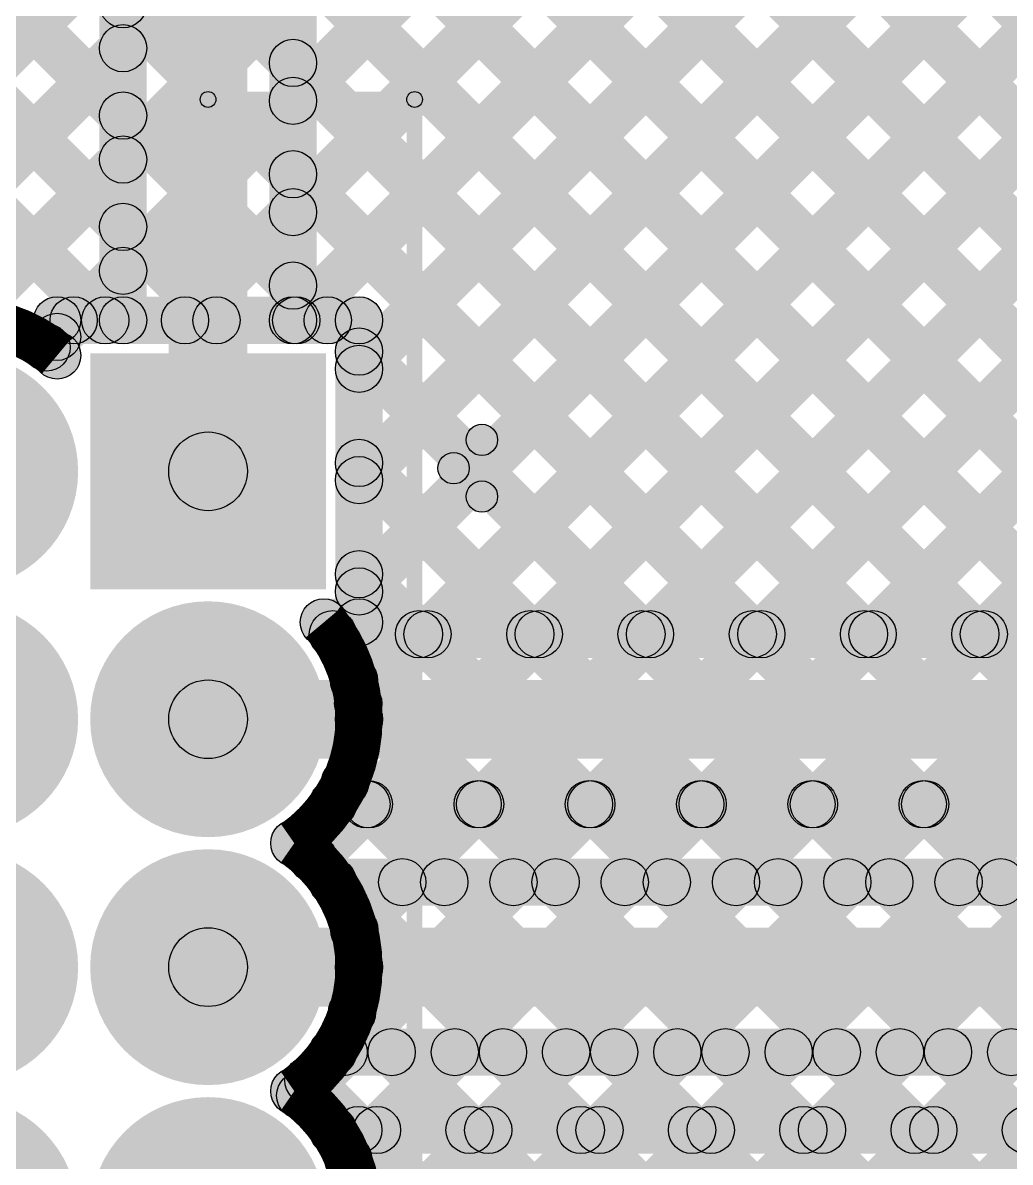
# Model space of a CAD drawing. Header units: millimetres. Extents: x 0 to 212, y 0 to 213.
# Drawn here: x 1.2411 to 1.5549, y 0.4703 to 0.8322 of the extents above; entities that cross this region are included whole.
import ezdxf

# ---------------------------------------------------------------- set-up
doc = ezdxf.new("R2010")
doc.units = ezdxf.units.MM
doc.header["$MEASUREMENT"] = 0
for name, color, linetype in [('BottomLayer', 5, 'Continuous'), ('BottomSolder', 6, 'Continuous'), ('PadHoleLayer', 156, 'Continuous'), ('TopLayer', 1, 'Continuous'), ('TopOverlay', 2, 'Continuous'), ('TopSolder', 216, 'Continuous')]:
    doc.layers.add(name, color=color, linetype=linetype)

# ---------------------------------------------------------------- blocks, each defined once
blk = doc.blocks.new('X2026WV_2_06A_N0SN_9')
at = {"layer": 'BottomLayer'}
h = blk.add_hatch(color=5, dxfattribs=at)
edge = h.paths.add_edge_path()
edge.add_arc((-0.3937, 0.07874), 0.03346, 0, 360)
h = blk.add_hatch(color=5, dxfattribs=at)
edge = h.paths.add_edge_path()
edge.add_arc((-0.31496, 0.07874), 0.03346, 0, 360)
h = blk.add_hatch(color=5, dxfattribs=at)
edge = h.paths.add_edge_path()
edge.add_arc((-0.23622, 0.07874), 0.03346, 0, 360)
h = blk.add_hatch(color=5, dxfattribs=at)
edge = h.paths.add_edge_path()
edge.add_arc((-0.15748, 0.07874), 0.03346, 0, 360)
h = blk.add_hatch(color=5, dxfattribs=at)
edge = h.paths.add_edge_path()
edge.add_arc((-0.07874, 0.07874), 0.03346, 0, 360)
h = blk.add_hatch(color=5, dxfattribs=at)
edge = h.paths.add_edge_path()
edge.add_arc((0, 0.07874), 0.03346, 0, 360)
h = blk.add_hatch(color=5, dxfattribs=at)
edge = h.paths.add_edge_path()
edge.add_arc((-0.3937, 0), 0.03346, 0, 360)
h = blk.add_hatch(color=5, dxfattribs=at)
edge = h.paths.add_edge_path()
edge.add_arc((-0.31496, 0), 0.03346, 0, 360)
h = blk.add_hatch(color=5, dxfattribs=at)
edge = h.paths.add_edge_path()
edge.add_arc((-0.23622, 0), 0.03346, 0, 360)
h = blk.add_hatch(color=5, dxfattribs=at)
edge = h.paths.add_edge_path()
edge.add_arc((-0.15748, 0), 0.03346, 0, 360)
h = blk.add_hatch(color=5, dxfattribs=at)
edge = h.paths.add_edge_path()
edge.add_arc((-0.07874, 0), 0.03346, 0, 360)
blk.add_hatch(color=5, dxfattribs=at).paths.add_polyline_path([(0.03346, -0.03346), (-0.03346, -0.03346), (-0.03346, 0.03346), (0.03346, 0.03346)])
at = {"layer": 'BottomSolder'}
h = blk.add_hatch(color=6, dxfattribs=at)
edge = h.paths.add_edge_path()
edge.add_arc((-0.3937, 0.07874), 0.03746, 0, 360)
h = blk.add_hatch(color=6, dxfattribs=at)
edge = h.paths.add_edge_path()
edge.add_arc((-0.31496, 0.07874), 0.03746, 0, 360)
h = blk.add_hatch(color=6, dxfattribs=at)
edge = h.paths.add_edge_path()
edge.add_arc((-0.23622, 0.07874), 0.03746, 0, 360)
h = blk.add_hatch(color=6, dxfattribs=at)
edge = h.paths.add_edge_path()
edge.add_arc((-0.15748, 0.07874), 0.03746, 0, 360)
h = blk.add_hatch(color=6, dxfattribs=at)
edge = h.paths.add_edge_path()
edge.add_arc((-0.07874, 0.07874), 0.03746, 0, 360)
h = blk.add_hatch(color=6, dxfattribs=at)
edge = h.paths.add_edge_path()
edge.add_arc((0, 0.07874), 0.03746, 0, 360)
h = blk.add_hatch(color=6, dxfattribs=at)
edge = h.paths.add_edge_path()
edge.add_arc((-0.3937, 0), 0.03746, 0, 360)
h = blk.add_hatch(color=6, dxfattribs=at)
edge = h.paths.add_edge_path()
edge.add_arc((-0.31496, 0), 0.03746, 0, 360)
h = blk.add_hatch(color=6, dxfattribs=at)
edge = h.paths.add_edge_path()
edge.add_arc((-0.23622, 0), 0.03746, 0, 360)
h = blk.add_hatch(color=6, dxfattribs=at)
edge = h.paths.add_edge_path()
edge.add_arc((-0.15748, 0), 0.03746, 0, 360)
h = blk.add_hatch(color=6, dxfattribs=at)
edge = h.paths.add_edge_path()
edge.add_arc((-0.07874, 0), 0.03746, 0, 360)
blk.add_hatch(color=6, dxfattribs=at).paths.add_polyline_path([(0.03746, -0.03746), (-0.03746, -0.03746), (-0.03746, 0.03746), (0.03746, 0.03746)])
at = {"layer": 'PadHoleLayer'}
h = blk.add_hatch(color=156, dxfattribs=at)
edge = h.paths.add_edge_path()
edge.add_arc((-0.3937, 0.07874), 0.01969, 0, 360)
h = blk.add_hatch(color=156, dxfattribs=at)
edge = h.paths.add_edge_path()
edge.add_arc((-0.31496, 0.07874), 0.01969, 0, 360)
h = blk.add_hatch(color=156, dxfattribs=at)
edge = h.paths.add_edge_path()
edge.add_arc((-0.23622, 0.07874), 0.01969, 0, 360)
h = blk.add_hatch(color=156, dxfattribs=at)
edge = h.paths.add_edge_path()
edge.add_arc((-0.15748, 0.07874), 0.01969, 0, 360)
h = blk.add_hatch(color=156, dxfattribs=at)
edge = h.paths.add_edge_path()
edge.add_arc((-0.07874, 0.07874), 0.01969, 0, 360)
h = blk.add_hatch(color=156, dxfattribs=at)
edge = h.paths.add_edge_path()
edge.add_arc((0, 0.07874), 0.01969, 0, 360)
h = blk.add_hatch(color=156, dxfattribs=at)
edge = h.paths.add_edge_path()
edge.add_arc((-0.3937, 0), 0.01969, 0, 360)
h = blk.add_hatch(color=156, dxfattribs=at)
edge = h.paths.add_edge_path()
edge.add_arc((-0.31496, 0), 0.01969, 0, 360)
h = blk.add_hatch(color=156, dxfattribs=at)
edge = h.paths.add_edge_path()
edge.add_arc((-0.23622, 0), 0.01969, 0, 360)
h = blk.add_hatch(color=156, dxfattribs=at)
edge = h.paths.add_edge_path()
edge.add_arc((-0.15748, 0), 0.01969, 0, 360)
h = blk.add_hatch(color=156, dxfattribs=at)
edge = h.paths.add_edge_path()
edge.add_arc((-0.07874, 0), 0.01969, 0, 360)
h = blk.add_hatch(color=156, dxfattribs=at)
edge = h.paths.add_edge_path()
edge.add_arc((0, 0), 0.01969, 0, 360)
at = {"layer": 'TopLayer'}
h = blk.add_hatch(color=1, dxfattribs=at)
edge = h.paths.add_edge_path()
edge.add_arc((-0.3937, 0.07874), 0.03346, 0, 360)
h = blk.add_hatch(color=1, dxfattribs=at)
edge = h.paths.add_edge_path()
edge.add_arc((-0.31496, 0.07874), 0.03346, 0, 360)
h = blk.add_hatch(color=1, dxfattribs=at)
edge = h.paths.add_edge_path()
edge.add_arc((-0.23622, 0.07874), 0.03346, 0, 360)
h = blk.add_hatch(color=1, dxfattribs=at)
edge = h.paths.add_edge_path()
edge.add_arc((-0.15748, 0.07874), 0.03346, 0, 360)
h = blk.add_hatch(color=1, dxfattribs=at)
edge = h.paths.add_edge_path()
edge.add_arc((-0.07874, 0.07874), 0.03346, 0, 360)
h = blk.add_hatch(color=1, dxfattribs=at)
edge = h.paths.add_edge_path()
edge.add_arc((0, 0.07874), 0.03346, 0, 360)
h = blk.add_hatch(color=1, dxfattribs=at)
edge = h.paths.add_edge_path()
edge.add_arc((-0.3937, 0), 0.03346, 0, 360)
h = blk.add_hatch(color=1, dxfattribs=at)
edge = h.paths.add_edge_path()
edge.add_arc((-0.31496, 0), 0.03346, 0, 360)
h = blk.add_hatch(color=1, dxfattribs=at)
edge = h.paths.add_edge_path()
edge.add_arc((-0.23622, 0), 0.03346, 0, 360)
h = blk.add_hatch(color=1, dxfattribs=at)
edge = h.paths.add_edge_path()
edge.add_arc((-0.15748, 0), 0.03346, 0, 360)
h = blk.add_hatch(color=1, dxfattribs=at)
edge = h.paths.add_edge_path()
edge.add_arc((-0.07874, 0), 0.03346, 0, 360)
blk.add_hatch(color=1, dxfattribs=at).paths.add_polyline_path([(0.03346, -0.03346), (-0.03346, -0.03346), (-0.03346, 0.03346), (0.03346, 0.03346)])
at = {"layer": 'TopOverlay'}
h = blk.add_hatch(color=2, dxfattribs=at)
edge = h.paths.add_edge_path()
edge.add_arc((-0.51181, 0.14437), 0.0025, 0, 360)
h = blk.add_hatch(color=2, dxfattribs=at)
edge = h.paths.add_edge_path()
edge.add_arc((-0.51181, 0.14437), 0.0025, 0, 360)
for points in [[(-0.51181, 0.14187), (-0.51181, 0.14687), (0.11811, 0.14687), (0.11811, 0.14187)], [(-0.51431, 0.14437), (-0.50931, 0.14437), (-0.50931, 0.07874), (-0.51431, 0.07874)], [(0.11561, 0.14437), (0.12061, 0.14437), (0.12061, 0.07874), (0.11561, 0.07874)], [(-0.51431, 0), (-0.50931, 0), (-0.50931, -0.06563), (-0.51431, -0.06563)], [(0.11561, 0), (0.12061, 0), (0.12061, -0.06563), (0.11561, -0.06563)], [(-0.51181, -0.06813), (-0.51181, -0.06313), (0.11811, -0.06313), (0.11811, -0.06813)], [(-0.00254, -0.07446), (0.00454, -0.08154), (-0.00446, -0.09054), (-0.01154, -0.08346)], [(-0.00254, -0.08154), (0.00454, -0.07446), (0.01354, -0.08346), (0.00646, -0.09054)], [(-0.008, -0.092), (-0.008, -0.082), (0.01, -0.082), (0.01, -0.092)]]:
    blk.add_hatch(color=2, dxfattribs=at).paths.add_polyline_path(points)
h = blk.add_hatch(color=2, dxfattribs=at)
edge = h.paths.add_edge_path()
edge.add_arc((0.11811, 0.14437), 0.0025, 0, 360)
h = blk.add_hatch(color=2, dxfattribs=at)
edge = h.paths.add_edge_path()
edge.add_arc((0.11811, 0.14437), 0.0025, 0, 360)
h = blk.add_hatch(color=2, dxfattribs=at)
edge = h.paths.add_edge_path()
edge.add_arc((-0.51181, 0.07874), 0.0025, 0, 360)
h = blk.add_hatch(color=2, dxfattribs=at)
edge = h.paths.add_edge_path()
edge.add_arc((0.11811, 0.07874), 0.0025, 0, 360)
h = blk.add_hatch(color=2, dxfattribs=at)
edge = h.paths.add_edge_path()
edge.add_arc((-0.51181, 0), 0.0025, 0, 360)
h = blk.add_hatch(color=2, dxfattribs=at)
edge = h.paths.add_edge_path()
edge.add_arc((0.11811, 0), 0.0025, 0, 360)
h = blk.add_hatch(color=2, dxfattribs=at)
edge = h.paths.add_edge_path()
edge.add_arc((-0.51181, -0.06563), 0.0025, 0, 360)
h = blk.add_hatch(color=2, dxfattribs=at)
edge = h.paths.add_edge_path()
edge.add_arc((-0.51181, -0.06563), 0.0025, 0, 360)
h = blk.add_hatch(color=2, dxfattribs=at)
edge = h.paths.add_edge_path()
edge.add_arc((0.11811, -0.06563), 0.0025, 0, 360)
h = blk.add_hatch(color=2, dxfattribs=at)
edge = h.paths.add_edge_path()
edge.add_arc((0.11811, -0.06563), 0.0025, 0, 360)
h = blk.add_hatch(color=2, dxfattribs=at)
edge = h.paths.add_edge_path()
edge.add_arc((0.001, -0.078), 0.005, 0, 360)
h = blk.add_hatch(color=2, dxfattribs=at)
edge = h.paths.add_edge_path()
edge.add_arc((0.001, -0.078), 0.005, 0, 360)
h = blk.add_hatch(color=2, dxfattribs=at)
edge = h.paths.add_edge_path()
edge.add_arc((-0.008, -0.087), 0.005, 0, 360)
h = blk.add_hatch(color=2, dxfattribs=at)
edge = h.paths.add_edge_path()
edge.add_arc((-0.008, -0.087), 0.005, 0, 360)
h = blk.add_hatch(color=2, dxfattribs=at)
edge = h.paths.add_edge_path()
edge.add_arc((0.01, -0.087), 0.005, 0, 360)
h = blk.add_hatch(color=2, dxfattribs=at)
edge = h.paths.add_edge_path()
edge.add_arc((0.01, -0.087), 0.005, 0, 360)
at = {"layer": 'TopSolder'}
h = blk.add_hatch(color=216, dxfattribs=at)
edge = h.paths.add_edge_path()
edge.add_arc((-0.3937, 0.07874), 0.03746, 0, 360)
h = blk.add_hatch(color=216, dxfattribs=at)
edge = h.paths.add_edge_path()
edge.add_arc((-0.31496, 0.07874), 0.03746, 0, 360)
h = blk.add_hatch(color=216, dxfattribs=at)
edge = h.paths.add_edge_path()
edge.add_arc((-0.23622, 0.07874), 0.03746, 0, 360)
h = blk.add_hatch(color=216, dxfattribs=at)
edge = h.paths.add_edge_path()
edge.add_arc((-0.15748, 0.07874), 0.03746, 0, 360)
h = blk.add_hatch(color=216, dxfattribs=at)
edge = h.paths.add_edge_path()
edge.add_arc((-0.07874, 0.07874), 0.03746, 0, 360)
h = blk.add_hatch(color=216, dxfattribs=at)
edge = h.paths.add_edge_path()
edge.add_arc((0, 0.07874), 0.03746, 0, 360)
h = blk.add_hatch(color=216, dxfattribs=at)
edge = h.paths.add_edge_path()
edge.add_arc((-0.3937, 0), 0.03746, 0, 360)
h = blk.add_hatch(color=216, dxfattribs=at)
edge = h.paths.add_edge_path()
edge.add_arc((-0.31496, 0), 0.03746, 0, 360)
h = blk.add_hatch(color=216, dxfattribs=at)
edge = h.paths.add_edge_path()
edge.add_arc((-0.23622, 0), 0.03746, 0, 360)
h = blk.add_hatch(color=216, dxfattribs=at)
edge = h.paths.add_edge_path()
edge.add_arc((-0.15748, 0), 0.03746, 0, 360)
h = blk.add_hatch(color=216, dxfattribs=at)
edge = h.paths.add_edge_path()
edge.add_arc((-0.07874, 0), 0.03746, 0, 360)
blk.add_hatch(color=216, dxfattribs=at).paths.add_polyline_path([(0.03746, -0.03746), (-0.03746, -0.03746), (-0.03746, 0.03746), (0.03746, 0.03746)])
at = {"layer": 'TopOverlay'}
for centre, radius in [((-0.51181, 0.14437), 0.0025), ((-0.51181, 0.14437), 0.0025), ((0.11811, 0.14437), 0.0025), ((0.11811, 0.14437), 0.0025), ((-0.51181, 0.07874), 0.0025), ((0.11811, 0.07874), 0.0025), ((-0.51181, 0), 0.0025), ((0.11811, 0), 0.0025), ((-0.51181, -0.06563), 0.0025), ((-0.51181, -0.06563), 0.0025), ((0.11811, -0.06563), 0.0025), ((0.11811, -0.06563), 0.0025), ((0.001, -0.078), 0.005), ((0.001, -0.078), 0.005), ((-0.008, -0.087), 0.005), ((-0.008, -0.087), 0.005), ((0.01, -0.087), 0.005), ((0.01, -0.087), 0.005)]:
    blk.add_circle(centre, radius, dxfattribs=at)

msp = doc.modelspace()

# ---------------------------------------------------------------- hatches: boundary and pattern name
at = {"layer": 'BottomLayer'}
for points in [[(0.94088, 1.3717), (0.95149, 1.3823), (1.6993, 0.63449), (1.6887, 0.62388)], [(0.9232, 1.35402), (0.93381, 1.36462), (1.6993, 0.59913), (1.6887, 0.58852)], [(0.90552, 1.33634), (0.91613, 1.34695), (1.6993, 0.56377), (1.6887, 0.55317)], [(0.88785, 1.31866), (0.89845, 1.32927), (1.6993, 0.52842), (1.6887, 0.51781)], [(0.87017, 1.30099), (0.88078, 1.31159), (1.69059, 0.50178), (1.67999, 0.49117)], [(0.85249, 1.28331), (0.8631, 1.29391), (1.67291, 0.4841), (1.66231, 0.47349)], [(1.13557, 0.7114), (1.12497, 0.722), (1.6887, 1.28574), (1.6993, 1.27513)], [(0.83481, 1.26563), (0.84542, 1.27624), (1.65524, 0.46642), (1.64463, 0.45581)], [(0.81714, 1.24795), (0.82774, 1.25856), (1.34333, 0.74297), (1.33273, 0.73236)], [(1.17093, 0.7114), (1.16032, 0.722), (1.6887, 1.25038), (1.6993, 1.23977)], [(0.79946, 1.23027), (0.81007, 1.24088), (1.30798, 0.74297), (1.29737, 0.73236)], [(0.78178, 1.2126), (0.79239, 1.2232), (1.27262, 0.74297), (1.26202, 0.73236)], [(1.22724, 0.73236), (1.21664, 0.74296), (1.6887, 1.21502), (1.6993, 1.20442)], [(1.2626, 0.73236), (1.252, 0.74297), (1.6887, 1.17967), (1.6993, 1.16906)], [(1.2088, 1.13913), (1.21941, 1.14974), (1.6993, 0.66984), (1.6887, 0.65923)], [(1.24416, 1.13913), (1.25476, 1.14974), (1.6993, 0.7052), (1.6887, 0.69459)], [(1.29796, 0.73236), (1.28735, 0.74297), (1.6887, 1.14431), (1.6993, 1.13371)], [(1.33331, 0.73236), (1.32271, 0.74297), (1.6887, 1.10896), (1.6993, 1.09835)], [(1.35327, 0.71696), (1.34266, 0.72757), (1.6887, 1.0736), (1.6993, 1.063)], [(1.35327, 0.68161), (1.34266, 0.69221), (1.6887, 1.03825), (1.6993, 1.02764)], [(1.35327, 0.64625), (1.34266, 0.65686), (1.6887, 1.00289), (1.6993, 0.99229)], [(1.35301, 0.61064), (1.3424, 0.62124), (1.6887, 0.96754), (1.6993, 0.95693)], [(1.33889, 0.56116), (1.32828, 0.57177), (1.6887, 0.93218), (1.6993, 0.92158)], [(1.3518, 0.53871), (1.34119, 0.54932), (1.6887, 0.89683), (1.6993, 0.88622)], [(1.3346, 0.48616), (1.32399, 0.49676), (1.6887, 0.86147), (1.6993, 0.85086)], [(1.34982, 0.46603), (1.33922, 0.47664), (1.6887, 0.82612), (1.6993, 0.81551)], [(1.35005, 0.4309), (1.33944, 0.44151), (1.6887, 0.79076), (1.6993, 0.78015)], [(1.35094, 0.39644), (1.34033, 0.40704), (1.6887, 0.75541), (1.6993, 0.7448)], [(1.25734, 0.7271), (1.24673, 0.7377), (1.252, 0.74297), (1.2626, 0.73236)], [(1.25204, 0.73017), (1.25204, 0.74517), (1.34796, 0.74517), (1.34796, 0.73017)], [(1.25399, 0.72375), (1.24338, 0.73435), (1.24673, 0.7377), (1.25734, 0.7271)], [(1.25954, 0.72649), (1.24454, 0.72649), (1.24454, 0.73767), (1.25954, 0.73767)], [(1.35546, 0.64174), (1.34046, 0.64174), (1.34046, 0.73767), (1.35546, 0.73767)], [(1.34266, 0.72243), (1.35327, 0.73303), (1.63756, 0.44874), (1.62695, 0.43814)], [(1.3863, 0.39644), (1.37569, 0.40704), (1.6887, 0.72005), (1.6993, 0.70944)], [(1.34266, 0.68707), (1.35327, 0.69768), (1.61988, 0.43107), (1.60927, 0.42046)], [(1.42165, 0.39644), (1.41105, 0.40704), (1.6887, 0.6847), (1.6993, 0.67409)], [(1.34266, 0.65172), (1.35327, 0.66232), (1.6022, 0.41339), (1.5916, 0.40278)], [(1.33679, 0.63424), (1.33679, 0.64924), (1.34796, 0.64924), (1.34796, 0.63424)], [(1.45701, 0.39644), (1.4464, 0.40704), (1.6887, 0.64934), (1.6993, 0.63873)], [(1.34105, 0.61797), (1.35166, 0.62857), (1.57319, 0.40704), (1.56259, 0.39644)], [(1.49236, 0.39644), (1.48176, 0.40704), (1.6887, 0.61398), (1.6993, 0.60338)], [(1.3382, 0.58546), (1.34881, 0.59607), (1.53784, 0.40704), (1.52723, 0.39644)], [(1.33422, 0.55409), (1.34483, 0.5647), (1.50248, 0.40704), (1.49187, 0.39644)], [(1.34045, 0.51251), (1.35105, 0.52312), (1.46713, 0.40704), (1.45652, 0.39644)], [(1.32655, 0.49105), (1.33715, 0.50166), (1.43177, 0.40704), (1.42116, 0.39644)]]:
    msp.add_hatch(color=5, dxfattribs=at).paths.add_polyline_path(points)
h = msp.add_hatch(color=5, dxfattribs=at)
edge = h.paths.add_edge_path()
edge.add_arc((1.25204, 0.73767), 0.0075, 0, 360)
h = msp.add_hatch(color=5, dxfattribs=at)
edge = h.paths.add_edge_path()
edge.add_arc((1.25204, 0.73767), 0.0075, 0, 360)
h = msp.add_hatch(color=5, dxfattribs=at)
edge = h.paths.add_edge_path()
edge.add_arc((1.2573, 0.73767), 0.0075, 0, 360)
h = msp.add_hatch(color=5, dxfattribs=at)
edge = h.paths.add_edge_path()
edge.add_arc((1.2573, 0.73767), 0.0075, 0, 360)
h = msp.add_hatch(color=5, dxfattribs=at)
edge = h.paths.add_edge_path()
edge.add_arc((1.26732, 0.73767), 0.0075, 0, 360)
h = msp.add_hatch(color=5, dxfattribs=at)
edge = h.paths.add_edge_path()
edge.add_arc((1.29266, 0.73767), 0.0075, 0, 360)
h = msp.add_hatch(color=5, dxfattribs=at)
edge = h.paths.add_edge_path()
edge.add_arc((1.30267, 0.73767), 0.0075, 0, 360)
h = msp.add_hatch(color=5, dxfattribs=at)
edge = h.paths.add_edge_path()
edge.add_arc((1.32801, 0.73767), 0.0075, 0, 360)
h = msp.add_hatch(color=5, dxfattribs=at)
edge = h.paths.add_edge_path()
edge.add_arc((1.33803, 0.73767), 0.0075, 0, 360)
h = msp.add_hatch(color=5, dxfattribs=at)
edge = h.paths.add_edge_path()
edge.add_arc((1.34796, 0.73767), 0.0075, 0, 360)
h = msp.add_hatch(color=5, dxfattribs=at)
edge = h.paths.add_edge_path()
edge.add_arc((1.34796, 0.73767), 0.0075, 0, 360)
h = msp.add_hatch(color=5, dxfattribs=at)
edge = h.paths.add_edge_path()
edge.add_arc((1.25204, 0.7324), 0.0075, 0, 360)
h = msp.add_hatch(color=5, dxfattribs=at)
edge = h.paths.add_edge_path()
edge.add_arc((1.25204, 0.7324), 0.0075, 0, 360)
h = msp.add_hatch(color=5, dxfattribs=at)
edge = h.paths.add_edge_path()
edge.add_arc((1.24869, 0.72905), 0.0075, 0, 360)
h = msp.add_hatch(color=5, dxfattribs=at)
edge = h.paths.add_edge_path()
edge.add_arc((1.34796, 0.72773), 0.0075, 0, 360)
h = msp.add_hatch(color=5, dxfattribs=at)
edge = h.paths.add_edge_path()
edge.add_arc((1.25204, 0.72649), 0.0075, 0, 360)
h = msp.add_hatch(color=5, dxfattribs=at)
edge = h.paths.add_edge_path()
edge.add_arc((1.25204, 0.72649), 0.0075, 0, 360)
h = msp.add_hatch(color=5, dxfattribs=at)
edge = h.paths.add_edge_path()
edge.add_arc((1.34796, 0.72226), 0.0075, 0, 360)
h = msp.add_hatch(color=5, dxfattribs=at)
edge = h.paths.add_edge_path()
edge.add_arc((1.34796, 0.69237), 0.0075, 0, 360)
h = msp.add_hatch(color=5, dxfattribs=at)
edge = h.paths.add_edge_path()
edge.add_arc((1.34796, 0.68691), 0.0075, 0, 360)
h = msp.add_hatch(color=5, dxfattribs=at)
edge = h.paths.add_edge_path()
edge.add_arc((1.34796, 0.65702), 0.0075, 0, 360)
h = msp.add_hatch(color=5, dxfattribs=at)
edge = h.paths.add_edge_path()
edge.add_arc((1.34796, 0.65155), 0.0075, 0, 360)
h = msp.add_hatch(color=5, dxfattribs=at)
edge = h.paths.add_edge_path()
edge.add_arc((1.33679, 0.64174), 0.0075, 0, 360)
h = msp.add_hatch(color=5, dxfattribs=at)
edge = h.paths.add_edge_path()
edge.add_arc((1.33679, 0.64174), 0.0075, 0, 360)
h = msp.add_hatch(color=5, dxfattribs=at)
edge = h.paths.add_edge_path()
edge.add_arc((1.34796, 0.64174), 0.0075, 0, 360)
h = msp.add_hatch(color=5, dxfattribs=at)
edge = h.paths.add_edge_path()
edge.add_arc((1.34796, 0.64174), 0.0075, 0, 360)
h = msp.add_hatch(color=5, dxfattribs=at)
edge = h.paths.add_edge_path()
edge.add_arc((1.34636, 0.62327), 0.0075, 0, 360)
h = msp.add_hatch(color=5, dxfattribs=at)
edge = h.paths.add_edge_path()
edge.add_arc((1.34771, 0.61594), 0.0075, 0, 360)
h = msp.add_hatch(color=5, dxfattribs=at)
edge = h.paths.add_edge_path()
edge.add_arc((1.34796, 0.61096), 0.0075, 0, 360)
h = msp.add_hatch(color=5, dxfattribs=at)
edge = h.paths.add_edge_path()
edge.add_arc((1.34796, 0.61096), 0.0075, 0, 360)
h = msp.add_hatch(color=5, dxfattribs=at)
edge = h.paths.add_edge_path()
edge.add_arc((1.34351, 0.59077), 0.0075, 0, 360)
h = msp.add_hatch(color=5, dxfattribs=at)
edge = h.paths.add_edge_path()
edge.add_arc((1.3274, 0.57159), 0.0075, 0, 360)
h = msp.add_hatch(color=5, dxfattribs=at)
edge = h.paths.add_edge_path()
edge.add_arc((1.3274, 0.57159), 0.0075, 0, 360)
h = msp.add_hatch(color=5, dxfattribs=at)
edge = h.paths.add_edge_path()
edge.add_arc((1.33359, 0.56646), 0.0075, 0, 360)
h = msp.add_hatch(color=5, dxfattribs=at)
edge = h.paths.add_edge_path()
edge.add_arc((1.33953, 0.55939), 0.0075, 0, 360)
h = msp.add_hatch(color=5, dxfattribs=at)
edge = h.paths.add_edge_path()
edge.add_arc((1.34649, 0.54402), 0.0075, 0, 360)
h = msp.add_hatch(color=5, dxfattribs=at)
edge = h.paths.add_edge_path()
edge.add_arc((1.34796, 0.53222), 0.0075, 0, 360)
h = msp.add_hatch(color=5, dxfattribs=at)
edge = h.paths.add_edge_path()
edge.add_arc((1.34796, 0.53222), 0.0075, 0, 360)
h = msp.add_hatch(color=5, dxfattribs=at)
edge = h.paths.add_edge_path()
edge.add_arc((1.34575, 0.51781), 0.0075, 0, 360)
h = msp.add_hatch(color=5, dxfattribs=at)
edge = h.paths.add_edge_path()
edge.add_arc((1.33185, 0.49636), 0.0075, 0, 360)
h = msp.add_hatch(color=5, dxfattribs=at)
edge = h.paths.add_edge_path()
edge.add_arc((1.3274, 0.49285), 0.0075, 0, 360)
h = msp.add_hatch(color=5, dxfattribs=at)
edge = h.paths.add_edge_path()
edge.add_arc((1.3274, 0.49285), 0.0075, 0, 360)
h = msp.add_hatch(color=5, dxfattribs=at)
edge = h.paths.add_edge_path()
edge.add_arc((1.32929, 0.49146), 0.0075, 0, 360)
h = msp.add_hatch(color=5, dxfattribs=at)
edge = h.paths.add_edge_path()
edge.add_arc((1.34452, 0.47133), 0.0075, 0, 360)
at = {"layer": 'TopLayer'}
for points in [[(0.4967, 1.56839), (0.5073, 1.579), (1.2783, 0.808), (1.2677, 0.79739)], [(0.4967, 1.53304), (0.5073, 1.54364), (1.2783, 0.77264), (1.2677, 0.76204)], [(0.4967, 1.49768), (0.5073, 1.50829), (1.27262, 0.74297), (1.26202, 0.73236)], [(1.3323, 0.80206), (1.3217, 0.81267), (1.68563, 1.17661), (1.69624, 1.166)], [(1.3323, 0.76671), (1.3217, 0.77731), (1.72099, 1.17661), (1.7316, 1.166)], [(1.33331, 0.73236), (1.32271, 0.74297), (1.75634, 1.17661), (1.76695, 1.166)], [(1.2817, 1.10159), (1.2923, 1.1122), (1.6483, 0.7562), (1.6377, 0.74559)], [(1.2817, 1.06623), (1.2923, 1.07684), (1.6483, 0.72084), (1.6377, 0.71023)], [(1.2817, 1.03088), (1.2923, 1.04149), (1.6323, 0.70149), (1.6217, 0.69088)], [(1.35327, 0.71696), (1.34266, 0.72757), (1.63773, 1.02264), (1.64834, 1.01203)], [(1.2817, 0.99552), (1.2923, 1.00613), (1.61462, 0.68381), (1.60402, 0.6732)], [(1.35327, 0.68161), (1.34266, 0.69221), (1.6377, 0.98725), (1.6483, 0.97664)], [(1.35327, 0.64625), (1.34266, 0.65686), (1.6377, 0.95189), (1.6483, 0.94129)], [(1.3125, 0.6897), (1.2875, 0.6897), (1.2875, 0.931), (1.3125, 0.931)], [(1.3345, 0.73767), (1.3195, 0.73767), (1.3195, 0.931), (1.3345, 0.931)], [(1.3217, 0.92017), (1.3323, 0.93077), (1.59695, 0.66613), (1.58634, 0.65552)], [(1.2805, 0.73767), (1.2655, 0.73767), (1.2655, 0.91982), (1.2805, 0.91982)], [(1.37503, 0.63266), (1.36442, 0.64326), (1.6377, 0.91654), (1.6483, 0.90593)], [(1.3217, 0.88481), (1.3323, 0.89542), (1.57927, 0.64845), (1.56866, 0.63785)], [(1.41039, 0.63266), (1.39978, 0.64326), (1.6377, 0.88118), (1.6483, 0.87058)], [(1.1063, 0.68213), (1.0957, 0.69274), (1.2677, 0.86474), (1.2783, 0.85413)], [(1.3217, 0.84946), (1.3323, 0.86006), (1.5491, 0.64326), (1.5385, 0.63266)], [(1.44574, 0.63266), (1.43513, 0.64326), (1.6377, 0.84583), (1.6483, 0.83522)], [(1.1063, 0.64677), (1.0957, 0.65738), (1.2677, 0.82938), (1.2783, 0.81877)], [(1.3217, 0.8141), (1.3323, 0.82471), (1.51375, 0.64326), (1.50314, 0.63266)], [(1.4811, 0.63266), (1.47049, 0.64326), (1.6377, 0.81047), (1.6483, 0.79986)], [(1.22724, 0.73236), (1.21664, 0.74296), (1.2677, 0.79402), (1.2783, 0.78342)], [(1.3217, 0.77875), (1.3323, 0.78935), (1.47839, 0.64326), (1.46779, 0.63266)], [(1.51645, 0.63266), (1.50584, 0.64326), (1.6377, 0.77512), (1.6483, 0.76451)], [(1.2626, 0.73236), (1.252, 0.74297), (1.2677, 0.75867), (1.2783, 0.74806)], [(1.3217, 0.74339), (1.3323, 0.754), (1.34333, 0.74297), (1.33273, 0.73236)], [(1.25734, 0.7271), (1.24673, 0.7377), (1.252, 0.74297), (1.2626, 0.73236)], [(1.25204, 0.73017), (1.25204, 0.74517), (1.273, 0.74517), (1.273, 0.73017)], [(1.327, 0.73017), (1.327, 0.74517), (1.34796, 0.74517), (1.34796, 0.73017)], [(1.55181, 0.63266), (1.5412, 0.64326), (1.6377, 0.73976), (1.6483, 0.72915)], [(1.25399, 0.72375), (1.24338, 0.73435), (1.24673, 0.7377), (1.25734, 0.7271)], [(1.25954, 0.72649), (1.24454, 0.72649), (1.24454, 0.73767), (1.25954, 0.73767)], [(1.35546, 0.64174), (1.34046, 0.64174), (1.34046, 0.73767), (1.35546, 0.73767)], [(1.34266, 0.72243), (1.35327, 0.73303), (1.44304, 0.64326), (1.43243, 0.63266)], [(1.34266, 0.68707), (1.35327, 0.69768), (1.40768, 0.64326), (1.39708, 0.63266)], [(1.34266, 0.65172), (1.35327, 0.66232), (1.37233, 0.64326), (1.36172, 0.63266)], [(1.33679, 0.63424), (1.33679, 0.64924), (1.34796, 0.64924), (1.34796, 0.63424)], [(1.33964, 0.63046), (1.33964, 0.64546), (1.56878, 0.64546), (1.56878, 0.63046)], [(1.3, 0.59846), (1.3, 0.62346), (1.57996, 0.62346), (1.57996, 0.59846)], [(1.33964, 0.57646), (1.33964, 0.59146), (1.57996, 0.59146), (1.57996, 0.57646)], [(1.33889, 0.56116), (1.32828, 0.57177), (1.34578, 0.58926), (1.35639, 0.57866)], [(1.34501, 0.57866), (1.35562, 0.58926), (1.38036, 0.56452), (1.36975, 0.55392)], [(1.367, 0.55392), (1.35639, 0.56452), (1.38113, 0.58926), (1.39174, 0.57866)], [(1.38036, 0.57866), (1.39097, 0.58926), (1.41571, 0.56452), (1.4051, 0.55392)], [(1.40236, 0.55392), (1.39175, 0.56452), (1.41649, 0.58926), (1.4271, 0.57866)], [(1.41572, 0.57866), (1.42633, 0.58926), (1.45107, 0.56452), (1.44046, 0.55392)], [(1.43771, 0.55392), (1.4271, 0.56452), (1.45184, 0.58926), (1.46245, 0.57866)], [(1.45108, 0.57866), (1.46168, 0.58926), (1.48642, 0.56452), (1.47582, 0.55392)], [(1.47307, 0.55392), (1.46246, 0.56452), (1.4872, 0.58926), (1.49781, 0.57866)], [(1.48643, 0.57866), (1.49704, 0.58926), (1.52178, 0.56452), (1.51117, 0.55392)], [(1.50842, 0.55392), (1.49782, 0.56452), (1.52256, 0.58926), (1.53316, 0.57866)], [(1.52179, 0.57866), (1.53239, 0.58926), (1.55713, 0.56452), (1.54653, 0.55392)], [(1.54378, 0.55392), (1.53317, 0.56452), (1.55791, 0.58926), (1.56852, 0.57866)], [(1.33964, 0.55172), (1.33964, 0.56672), (1.59204, 0.56672), (1.59204, 0.55172)], [(1.3, 0.51972), (1.3, 0.54472), (1.60322, 0.54472), (1.60322, 0.51972)], [(1.3346, 0.48616), (1.32399, 0.49676), (1.33775, 0.51052), (1.34836, 0.49992)], [(1.33964, 0.49772), (1.33964, 0.51272), (1.60322, 0.51272), (1.60322, 0.49772)], [(1.35897, 0.47518), (1.34836, 0.48578), (1.3731, 0.51052), (1.38371, 0.49992)], [(1.35304, 0.49992), (1.36365, 0.51052), (1.38839, 0.48578), (1.37778, 0.47518)], [(1.39433, 0.47518), (1.38372, 0.48578), (1.40846, 0.51052), (1.41907, 0.49992)], [(1.38839, 0.49992), (1.399, 0.51052), (1.42374, 0.48578), (1.41313, 0.47518)], [(1.42968, 0.47518), (1.41907, 0.48578), (1.44382, 0.51052), (1.45442, 0.49992)], [(1.42375, 0.49992), (1.43436, 0.51052), (1.4591, 0.48578), (1.44849, 0.47518)], [(1.46504, 0.47518), (1.45443, 0.48578), (1.47917, 0.51052), (1.48978, 0.49992)], [(1.4591, 0.49992), (1.46971, 0.51052), (1.49445, 0.48578), (1.48384, 0.47518)], [(1.50039, 0.47518), (1.48979, 0.48578), (1.51453, 0.51052), (1.52513, 0.49992)], [(1.49446, 0.49992), (1.50507, 0.51052), (1.52981, 0.48578), (1.5192, 0.47518)], [(1.53575, 0.47518), (1.52514, 0.48578), (1.54988, 0.51052), (1.56049, 0.49992)], [(1.52982, 0.49992), (1.54042, 0.51052), (1.56516, 0.48578), (1.55456, 0.47518)], [(1.32655, 0.49105), (1.33715, 0.50166), (1.35303, 0.48578), (1.34242, 0.47518)], [(1.33964, 0.47298), (1.33964, 0.48798), (1.6273, 0.48798), (1.6273, 0.47298)]]:
    msp.add_hatch(color=1, dxfattribs=at).paths.add_polyline_path(points)
h = msp.add_hatch(color=1, dxfattribs=at)
edge = h.paths.add_edge_path()
edge.add_arc((1.273, 0.83805), 0.0075, 0, 360)
h = msp.add_hatch(color=1, dxfattribs=at)
edge = h.paths.add_edge_path()
edge.add_arc((1.273, 0.82408), 0.0075, 0, 360)
h = msp.add_hatch(color=1, dxfattribs=at)
edge = h.paths.add_edge_path()
edge.add_arc((1.327, 0.81941), 0.0075, 0, 360)
h = msp.add_hatch(color=1, dxfattribs=at)
edge = h.paths.add_edge_path()
edge.add_arc((1.327, 0.80737), 0.0075, 0, 360)
h = msp.add_hatch(color=1, dxfattribs=at)
edge = h.paths.add_edge_path()
edge.add_arc((1.273, 0.80269), 0.0075, 0, 360)
h = msp.add_hatch(color=1, dxfattribs=at)
edge = h.paths.add_edge_path()
edge.add_arc((1.273, 0.78872), 0.0075, 0, 360)
h = msp.add_hatch(color=1, dxfattribs=at)
edge = h.paths.add_edge_path()
edge.add_arc((1.327, 0.78405), 0.0075, 0, 360)
h = msp.add_hatch(color=1, dxfattribs=at)
edge = h.paths.add_edge_path()
edge.add_arc((1.327, 0.77201), 0.0075, 0, 360)
h = msp.add_hatch(color=1, dxfattribs=at)
edge = h.paths.add_edge_path()
edge.add_arc((1.273, 0.76734), 0.0075, 0, 360)
h = msp.add_hatch(color=1, dxfattribs=at)
edge = h.paths.add_edge_path()
edge.add_arc((1.273, 0.75337), 0.0075, 0, 360)
h = msp.add_hatch(color=1, dxfattribs=at)
edge = h.paths.add_edge_path()
edge.add_arc((1.327, 0.74869), 0.0075, 0, 360)
h = msp.add_hatch(color=1, dxfattribs=at)
edge = h.paths.add_edge_path()
edge.add_arc((1.25204, 0.73767), 0.0075, 0, 360)
h = msp.add_hatch(color=1, dxfattribs=at)
edge = h.paths.add_edge_path()
edge.add_arc((1.25204, 0.73767), 0.0075, 0, 360)
h = msp.add_hatch(color=1, dxfattribs=at)
edge = h.paths.add_edge_path()
edge.add_arc((1.2573, 0.73767), 0.0075, 0, 360)
h = msp.add_hatch(color=1, dxfattribs=at)
edge = h.paths.add_edge_path()
edge.add_arc((1.2573, 0.73767), 0.0075, 0, 360)
h = msp.add_hatch(color=1, dxfattribs=at)
edge = h.paths.add_edge_path()
edge.add_arc((1.26732, 0.73767), 0.0075, 0, 360)
h = msp.add_hatch(color=1, dxfattribs=at)
edge = h.paths.add_edge_path()
edge.add_arc((1.273, 0.73767), 0.0075, 0, 360)
h = msp.add_hatch(color=1, dxfattribs=at)
edge = h.paths.add_edge_path()
edge.add_arc((1.273, 0.73767), 0.0075, 0, 360)
h = msp.add_hatch(color=1, dxfattribs=at)
edge = h.paths.add_edge_path()
edge.add_arc((1.327, 0.73767), 0.0075, 0, 360)
h = msp.add_hatch(color=1, dxfattribs=at)
edge = h.paths.add_edge_path()
edge.add_arc((1.327, 0.73767), 0.0075, 0, 360)
h = msp.add_hatch(color=1, dxfattribs=at)
edge = h.paths.add_edge_path()
edge.add_arc((1.32801, 0.73767), 0.0075, 0, 360)
h = msp.add_hatch(color=1, dxfattribs=at)
edge = h.paths.add_edge_path()
edge.add_arc((1.33803, 0.73767), 0.0075, 0, 360)
h = msp.add_hatch(color=1, dxfattribs=at)
edge = h.paths.add_edge_path()
edge.add_arc((1.34796, 0.73767), 0.0075, 0, 360)
h = msp.add_hatch(color=1, dxfattribs=at)
edge = h.paths.add_edge_path()
edge.add_arc((1.34796, 0.73767), 0.0075, 0, 360)
h = msp.add_hatch(color=1, dxfattribs=at)
edge = h.paths.add_edge_path()
edge.add_arc((1.25204, 0.7324), 0.0075, 0, 360)
h = msp.add_hatch(color=1, dxfattribs=at)
edge = h.paths.add_edge_path()
edge.add_arc((1.25204, 0.7324), 0.0075, 0, 360)
h = msp.add_hatch(color=1, dxfattribs=at)
edge = h.paths.add_edge_path()
edge.add_arc((1.24869, 0.72905), 0.0075, 0, 360)
h = msp.add_hatch(color=1, dxfattribs=at)
edge = h.paths.add_edge_path()
edge.add_arc((1.34796, 0.72773), 0.0075, 0, 360)
h = msp.add_hatch(color=1, dxfattribs=at)
edge = h.paths.add_edge_path()
edge.add_arc((1.25204, 0.72649), 0.0075, 0, 360)
h = msp.add_hatch(color=1, dxfattribs=at)
edge = h.paths.add_edge_path()
edge.add_arc((1.25204, 0.72649), 0.0075, 0, 360)
h = msp.add_hatch(color=1, dxfattribs=at)
edge = h.paths.add_edge_path()
edge.add_arc((1.34796, 0.72226), 0.0075, 0, 360)
h = msp.add_hatch(color=1, dxfattribs=at)
edge = h.paths.add_edge_path()
edge.add_arc((1.3, 0.6897), 0.0125, 0, 360)
h = msp.add_hatch(color=1, dxfattribs=at)
edge = h.paths.add_edge_path()
edge.add_arc((1.34796, 0.69237), 0.0075, 0, 360)
h = msp.add_hatch(color=1, dxfattribs=at)
edge = h.paths.add_edge_path()
edge.add_arc((1.34796, 0.68691), 0.0075, 0, 360)
h = msp.add_hatch(color=1, dxfattribs=at)
edge = h.paths.add_edge_path()
edge.add_arc((1.34796, 0.65702), 0.0075, 0, 360)
h = msp.add_hatch(color=1, dxfattribs=at)
edge = h.paths.add_edge_path()
edge.add_arc((1.34796, 0.65155), 0.0075, 0, 360)
h = msp.add_hatch(color=1, dxfattribs=at)
edge = h.paths.add_edge_path()
edge.add_arc((1.33679, 0.64174), 0.0075, 0, 360)
h = msp.add_hatch(color=1, dxfattribs=at)
edge = h.paths.add_edge_path()
edge.add_arc((1.33679, 0.64174), 0.0075, 0, 360)
h = msp.add_hatch(color=1, dxfattribs=at)
edge = h.paths.add_edge_path()
edge.add_arc((1.34796, 0.64174), 0.0075, 0, 360)
h = msp.add_hatch(color=1, dxfattribs=at)
edge = h.paths.add_edge_path()
edge.add_arc((1.34796, 0.64174), 0.0075, 0, 360)
h = msp.add_hatch(color=1, dxfattribs=at)
edge = h.paths.add_edge_path()
edge.add_arc((1.33964, 0.63796), 0.0075, 0, 360)
h = msp.add_hatch(color=1, dxfattribs=at)
edge = h.paths.add_edge_path()
edge.add_arc((1.33964, 0.63796), 0.0075, 0, 360)
h = msp.add_hatch(color=1, dxfattribs=at)
edge = h.paths.add_edge_path()
edge.add_arc((1.36702, 0.63796), 0.0075, 0, 360)
h = msp.add_hatch(color=1, dxfattribs=at)
edge = h.paths.add_edge_path()
edge.add_arc((1.36973, 0.63796), 0.0075, 0, 360)
h = msp.add_hatch(color=1, dxfattribs=at)
edge = h.paths.add_edge_path()
edge.add_arc((1.40238, 0.63796), 0.0075, 0, 360)
h = msp.add_hatch(color=1, dxfattribs=at)
edge = h.paths.add_edge_path()
edge.add_arc((1.40508, 0.63796), 0.0075, 0, 360)
h = msp.add_hatch(color=1, dxfattribs=at)
edge = h.paths.add_edge_path()
edge.add_arc((1.43773, 0.63796), 0.0075, 0, 360)
h = msp.add_hatch(color=1, dxfattribs=at)
edge = h.paths.add_edge_path()
edge.add_arc((1.44044, 0.63796), 0.0075, 0, 360)
h = msp.add_hatch(color=1, dxfattribs=at)
edge = h.paths.add_edge_path()
edge.add_arc((1.47309, 0.63796), 0.0075, 0, 360)
h = msp.add_hatch(color=1, dxfattribs=at)
edge = h.paths.add_edge_path()
edge.add_arc((1.47579, 0.63796), 0.0075, 0, 360)
h = msp.add_hatch(color=1, dxfattribs=at)
edge = h.paths.add_edge_path()
edge.add_arc((1.50844, 0.63796), 0.0075, 0, 360)
h = msp.add_hatch(color=1, dxfattribs=at)
edge = h.paths.add_edge_path()
edge.add_arc((1.51115, 0.63796), 0.0075, 0, 360)
h = msp.add_hatch(color=1, dxfattribs=at)
edge = h.paths.add_edge_path()
edge.add_arc((1.5438, 0.63796), 0.0075, 0, 360)
h = msp.add_hatch(color=1, dxfattribs=at)
edge = h.paths.add_edge_path()
edge.add_arc((1.5465, 0.63796), 0.0075, 0, 360)
h = msp.add_hatch(color=1, dxfattribs=at)
edge = h.paths.add_edge_path()
edge.add_arc((1.3, 0.61096), 0.0125, 0, 360)
h = msp.add_hatch(color=1, dxfattribs=at)
edge = h.paths.add_edge_path()
edge.add_arc((1.33964, 0.58396), 0.0075, 0, 360)
h = msp.add_hatch(color=1, dxfattribs=at)
edge = h.paths.add_edge_path()
edge.add_arc((1.33964, 0.58396), 0.0075, 0, 360)
h = msp.add_hatch(color=1, dxfattribs=at)
edge = h.paths.add_edge_path()
edge.add_arc((1.35031, 0.58396), 0.0075, 0, 360)
h = msp.add_hatch(color=1, dxfattribs=at)
edge = h.paths.add_edge_path()
edge.add_arc((1.35108, 0.58396), 0.0075, 0, 360)
h = msp.add_hatch(color=1, dxfattribs=at)
edge = h.paths.add_edge_path()
edge.add_arc((1.38567, 0.58396), 0.0075, 0, 360)
h = msp.add_hatch(color=1, dxfattribs=at)
edge = h.paths.add_edge_path()
edge.add_arc((1.38644, 0.58396), 0.0075, 0, 360)
h = msp.add_hatch(color=1, dxfattribs=at)
edge = h.paths.add_edge_path()
edge.add_arc((1.42102, 0.58396), 0.0075, 0, 360)
h = msp.add_hatch(color=1, dxfattribs=at)
edge = h.paths.add_edge_path()
edge.add_arc((1.42179, 0.58396), 0.0075, 0, 360)
h = msp.add_hatch(color=1, dxfattribs=at)
edge = h.paths.add_edge_path()
edge.add_arc((1.45638, 0.58396), 0.0075, 0, 360)
h = msp.add_hatch(color=1, dxfattribs=at)
edge = h.paths.add_edge_path()
edge.add_arc((1.45715, 0.58396), 0.0075, 0, 360)
h = msp.add_hatch(color=1, dxfattribs=at)
edge = h.paths.add_edge_path()
edge.add_arc((1.49173, 0.58396), 0.0075, 0, 360)
h = msp.add_hatch(color=1, dxfattribs=at)
edge = h.paths.add_edge_path()
edge.add_arc((1.4925, 0.58396), 0.0075, 0, 360)
h = msp.add_hatch(color=1, dxfattribs=at)
edge = h.paths.add_edge_path()
edge.add_arc((1.52709, 0.58396), 0.0075, 0, 360)
h = msp.add_hatch(color=1, dxfattribs=at)
edge = h.paths.add_edge_path()
edge.add_arc((1.52786, 0.58396), 0.0075, 0, 360)
h = msp.add_hatch(color=1, dxfattribs=at)
edge = h.paths.add_edge_path()
edge.add_arc((1.3274, 0.57159), 0.0075, 0, 360)
h = msp.add_hatch(color=1, dxfattribs=at)
edge = h.paths.add_edge_path()
edge.add_arc((1.3274, 0.57159), 0.0075, 0, 360)
h = msp.add_hatch(color=1, dxfattribs=at)
edge = h.paths.add_edge_path()
edge.add_arc((1.33359, 0.56646), 0.0075, 0, 360)
h = msp.add_hatch(color=1, dxfattribs=at)
edge = h.paths.add_edge_path()
edge.add_arc((1.33964, 0.55922), 0.0075, 0, 360)
h = msp.add_hatch(color=1, dxfattribs=at)
edge = h.paths.add_edge_path()
edge.add_arc((1.33964, 0.55922), 0.0075, 0, 360)
h = msp.add_hatch(color=1, dxfattribs=at)
edge = h.paths.add_edge_path()
edge.add_arc((1.3617, 0.55922), 0.0075, 0, 360)
h = msp.add_hatch(color=1, dxfattribs=at)
edge = h.paths.add_edge_path()
edge.add_arc((1.37505, 0.55922), 0.0075, 0, 360)
h = msp.add_hatch(color=1, dxfattribs=at)
edge = h.paths.add_edge_path()
edge.add_arc((1.39705, 0.55922), 0.0075, 0, 360)
h = msp.add_hatch(color=1, dxfattribs=at)
edge = h.paths.add_edge_path()
edge.add_arc((1.41041, 0.55922), 0.0075, 0, 360)
h = msp.add_hatch(color=1, dxfattribs=at)
edge = h.paths.add_edge_path()
edge.add_arc((1.43241, 0.55922), 0.0075, 0, 360)
h = msp.add_hatch(color=1, dxfattribs=at)
edge = h.paths.add_edge_path()
edge.add_arc((1.44576, 0.55922), 0.0075, 0, 360)
h = msp.add_hatch(color=1, dxfattribs=at)
edge = h.paths.add_edge_path()
edge.add_arc((1.46776, 0.55922), 0.0075, 0, 360)
h = msp.add_hatch(color=1, dxfattribs=at)
edge = h.paths.add_edge_path()
edge.add_arc((1.48112, 0.55922), 0.0075, 0, 360)
h = msp.add_hatch(color=1, dxfattribs=at)
edge = h.paths.add_edge_path()
edge.add_arc((1.50312, 0.55922), 0.0075, 0, 360)
h = msp.add_hatch(color=1, dxfattribs=at)
edge = h.paths.add_edge_path()
edge.add_arc((1.51647, 0.55922), 0.0075, 0, 360)
h = msp.add_hatch(color=1, dxfattribs=at)
edge = h.paths.add_edge_path()
edge.add_arc((1.53847, 0.55922), 0.0075, 0, 360)
h = msp.add_hatch(color=1, dxfattribs=at)
edge = h.paths.add_edge_path()
edge.add_arc((1.55183, 0.55922), 0.0075, 0, 360)
h = msp.add_hatch(color=1, dxfattribs=at)
edge = h.paths.add_edge_path()
edge.add_arc((1.3, 0.53222), 0.0125, 0, 360)
h = msp.add_hatch(color=1, dxfattribs=at)
edge = h.paths.add_edge_path()
edge.add_arc((1.33964, 0.50522), 0.0075, 0, 360)
h = msp.add_hatch(color=1, dxfattribs=at)
edge = h.paths.add_edge_path()
edge.add_arc((1.33964, 0.50522), 0.0075, 0, 360)
h = msp.add_hatch(color=1, dxfattribs=at)
edge = h.paths.add_edge_path()
edge.add_arc((1.34305, 0.50522), 0.0075, 0, 360)
h = msp.add_hatch(color=1, dxfattribs=at)
edge = h.paths.add_edge_path()
edge.add_arc((1.35834, 0.50522), 0.0075, 0, 360)
h = msp.add_hatch(color=1, dxfattribs=at)
edge = h.paths.add_edge_path()
edge.add_arc((1.37841, 0.50522), 0.0075, 0, 360)
h = msp.add_hatch(color=1, dxfattribs=at)
edge = h.paths.add_edge_path()
edge.add_arc((1.3937, 0.50522), 0.0075, 0, 360)
h = msp.add_hatch(color=1, dxfattribs=at)
edge = h.paths.add_edge_path()
edge.add_arc((1.41376, 0.50522), 0.0075, 0, 360)
h = msp.add_hatch(color=1, dxfattribs=at)
edge = h.paths.add_edge_path()
edge.add_arc((1.42905, 0.50522), 0.0075, 0, 360)
h = msp.add_hatch(color=1, dxfattribs=at)
edge = h.paths.add_edge_path()
edge.add_arc((1.44912, 0.50522), 0.0075, 0, 360)
h = msp.add_hatch(color=1, dxfattribs=at)
edge = h.paths.add_edge_path()
edge.add_arc((1.46441, 0.50522), 0.0075, 0, 360)
h = msp.add_hatch(color=1, dxfattribs=at)
edge = h.paths.add_edge_path()
edge.add_arc((1.48447, 0.50522), 0.0075, 0, 360)
h = msp.add_hatch(color=1, dxfattribs=at)
edge = h.paths.add_edge_path()
edge.add_arc((1.49976, 0.50522), 0.0075, 0, 360)
h = msp.add_hatch(color=1, dxfattribs=at)
edge = h.paths.add_edge_path()
edge.add_arc((1.51983, 0.50522), 0.0075, 0, 360)
h = msp.add_hatch(color=1, dxfattribs=at)
edge = h.paths.add_edge_path()
edge.add_arc((1.53512, 0.50522), 0.0075, 0, 360)
h = msp.add_hatch(color=1, dxfattribs=at)
edge = h.paths.add_edge_path()
edge.add_arc((1.55518, 0.50522), 0.0075, 0, 360)
h = msp.add_hatch(color=1, dxfattribs=at)
edge = h.paths.add_edge_path()
edge.add_arc((1.33185, 0.49636), 0.0075, 0, 360)
h = msp.add_hatch(color=1, dxfattribs=at)
edge = h.paths.add_edge_path()
edge.add_arc((1.3274, 0.49285), 0.0075, 0, 360)
h = msp.add_hatch(color=1, dxfattribs=at)
edge = h.paths.add_edge_path()
edge.add_arc((1.3274, 0.49285), 0.0075, 0, 360)
h = msp.add_hatch(color=1, dxfattribs=at)
edge = h.paths.add_edge_path()
edge.add_arc((1.32929, 0.49146), 0.0075, 0, 360)
h = msp.add_hatch(color=1, dxfattribs=at)
edge = h.paths.add_edge_path()
edge.add_arc((1.33964, 0.48048), 0.0075, 0, 360)
h = msp.add_hatch(color=1, dxfattribs=at)
edge = h.paths.add_edge_path()
edge.add_arc((1.33964, 0.48048), 0.0075, 0, 360)
h = msp.add_hatch(color=1, dxfattribs=at)
edge = h.paths.add_edge_path()
edge.add_arc((1.34773, 0.48048), 0.0075, 0, 360)
h = msp.add_hatch(color=1, dxfattribs=at)
edge = h.paths.add_edge_path()
edge.add_arc((1.35367, 0.48048), 0.0075, 0, 360)
h = msp.add_hatch(color=1, dxfattribs=at)
edge = h.paths.add_edge_path()
edge.add_arc((1.38308, 0.48048), 0.0075, 0, 360)
h = msp.add_hatch(color=1, dxfattribs=at)
edge = h.paths.add_edge_path()
edge.add_arc((1.38902, 0.48048), 0.0075, 0, 360)
h = msp.add_hatch(color=1, dxfattribs=at)
edge = h.paths.add_edge_path()
edge.add_arc((1.41844, 0.48048), 0.0075, 0, 360)
h = msp.add_hatch(color=1, dxfattribs=at)
edge = h.paths.add_edge_path()
edge.add_arc((1.42438, 0.48048), 0.0075, 0, 360)
h = msp.add_hatch(color=1, dxfattribs=at)
edge = h.paths.add_edge_path()
edge.add_arc((1.45379, 0.48048), 0.0075, 0, 360)
h = msp.add_hatch(color=1, dxfattribs=at)
edge = h.paths.add_edge_path()
edge.add_arc((1.45973, 0.48048), 0.0075, 0, 360)
h = msp.add_hatch(color=1, dxfattribs=at)
edge = h.paths.add_edge_path()
edge.add_arc((1.48915, 0.48048), 0.0075, 0, 360)
h = msp.add_hatch(color=1, dxfattribs=at)
edge = h.paths.add_edge_path()
edge.add_arc((1.49509, 0.48048), 0.0075, 0, 360)
h = msp.add_hatch(color=1, dxfattribs=at)
edge = h.paths.add_edge_path()
edge.add_arc((1.5245, 0.48048), 0.0075, 0, 360)
h = msp.add_hatch(color=1, dxfattribs=at)
edge = h.paths.add_edge_path()
edge.add_arc((1.53044, 0.48048), 0.0075, 0, 360)
h = msp.add_hatch(color=1, dxfattribs=at)
edge = h.paths.add_edge_path()
edge.add_arc((1.55986, 0.48048), 0.0075, 0, 360)

# ---------------------------------------------------------------- linework, layer by layer
at = {"layer": 'BottomLayer', "const_width": 0.015}
for points in [[(1.18162, 0.7167, -0.443431), (1.25204, 0.72649)], [(1.33679, 0.64174, -0.175938), (1.34796, 0.61096)], [(1.34796, 0.61096, -0.245468), (1.3274, 0.57159)], [(1.3274, 0.57159, -0.245468), (1.34796, 0.53222)], [(1.34796, 0.53222, -0.245469), (1.3274, 0.49285)], [(1.3274, 0.49285, -0.245469), (1.34796, 0.45348)]]:
    msp.add_lwpolyline(points, format="xyb", dxfattribs=at)
at = {"layer": 'BottomLayer'}
for centre in [(1.25204, 0.73767), (1.25204, 0.73767), (1.2573, 0.73767), (1.2573, 0.73767), (1.26732, 0.73767), (1.29266, 0.73767), (1.30267, 0.73767), (1.32801, 0.73767), (1.33803, 0.73767), (1.34796, 0.73767), (1.34796, 0.73767), (1.25204, 0.7324), (1.25204, 0.7324), (1.24869, 0.72905), (1.34796, 0.72773), (1.25204, 0.72649), (1.25204, 0.72649), (1.34796, 0.72226), (1.34796, 0.69237), (1.34796, 0.68691), (1.34796, 0.65702), (1.34796, 0.65155), (1.33679, 0.64174), (1.33679, 0.64174), (1.34796, 0.64174), (1.34796, 0.64174), (1.34636, 0.62327), (1.34771, 0.61594), (1.34796, 0.61096), (1.34796, 0.61096), (1.34351, 0.59077), (1.3274, 0.57159), (1.3274, 0.57159), (1.33359, 0.56646), (1.33953, 0.55939), (1.34649, 0.54402), (1.34796, 0.53222), (1.34796, 0.53222), (1.34575, 0.51781), (1.33185, 0.49636), (1.3274, 0.49285), (1.3274, 0.49285), (1.32929, 0.49146), (1.34452, 0.47133)]:
    msp.add_circle(centre, 0.0075, dxfattribs=at)
at = {"layer": 'TopLayer', "const_width": 0.015}
for points in [[(1.19386, 0.65033, -1.045345), (1.25204, 0.72649)], [(1.33679, 0.64174, -0.024684), (1.33964, 0.63796)], [(1.33964, 0.58396, -0.091486), (1.3274, 0.57159)], [(1.3274, 0.57159, -0.091486), (1.33964, 0.55922)], [(1.33964, 0.50522, -0.091486), (1.3274, 0.49285)], [(1.3274, 0.49285, -0.091486), (1.33964, 0.48048)]]:
    msp.add_lwpolyline(points, format="xyb", dxfattribs=at)
at = {"layer": 'TopLayer'}
for centre, radius in [((1.273, 0.83805), 0.0075), ((1.273, 0.82408), 0.0075), ((1.327, 0.81941), 0.0075), ((1.327, 0.80737), 0.0075), ((1.273, 0.80269), 0.0075), ((1.273, 0.78872), 0.0075), ((1.327, 0.78405), 0.0075), ((1.327, 0.77201), 0.0075), ((1.273, 0.76734), 0.0075), ((1.273, 0.75337), 0.0075), ((1.327, 0.74869), 0.0075), ((1.25204, 0.73767), 0.0075), ((1.25204, 0.73767), 0.0075), ((1.2573, 0.73767), 0.0075), ((1.2573, 0.73767), 0.0075), ((1.26732, 0.73767), 0.0075), ((1.273, 0.73767), 0.0075), ((1.273, 0.73767), 0.0075), ((1.327, 0.73767), 0.0075), ((1.327, 0.73767), 0.0075), ((1.32801, 0.73767), 0.0075), ((1.33803, 0.73767), 0.0075), ((1.34796, 0.73767), 0.0075), ((1.34796, 0.73767), 0.0075), ((1.25204, 0.7324), 0.0075), ((1.25204, 0.7324), 0.0075), ((1.24869, 0.72905), 0.0075), ((1.34796, 0.72773), 0.0075), ((1.25204, 0.72649), 0.0075), ((1.25204, 0.72649), 0.0075), ((1.34796, 0.72226), 0.0075), ((1.3, 0.6897), 0.0125), ((1.34796, 0.69237), 0.0075), ((1.34796, 0.68691), 0.0075), ((1.34796, 0.65702), 0.0075), ((1.34796, 0.65155), 0.0075), ((1.33679, 0.64174), 0.0075), ((1.33679, 0.64174), 0.0075), ((1.34796, 0.64174), 0.0075), ((1.34796, 0.64174), 0.0075), ((1.33964, 0.63796), 0.0075), ((1.33964, 0.63796), 0.0075), ((1.36702, 0.63796), 0.0075), ((1.36973, 0.63796), 0.0075), ((1.40238, 0.63796), 0.0075), ((1.40508, 0.63796), 0.0075), ((1.43773, 0.63796), 0.0075), ((1.44044, 0.63796), 0.0075), ((1.47309, 0.63796), 0.0075), ((1.47579, 0.63796), 0.0075), ((1.50844, 0.63796), 0.0075), ((1.51115, 0.63796), 0.0075), ((1.5438, 0.63796), 0.0075), ((1.5465, 0.63796), 0.0075), ((1.3, 0.61096), 0.0125), ((1.33964, 0.58396), 0.0075), ((1.33964, 0.58396), 0.0075), ((1.35031, 0.58396), 0.0075), ((1.35108, 0.58396), 0.0075), ((1.38567, 0.58396), 0.0075), ((1.38644, 0.58396), 0.0075), ((1.42102, 0.58396), 0.0075), ((1.42179, 0.58396), 0.0075), ((1.45638, 0.58396), 0.0075), ((1.45715, 0.58396), 0.0075), ((1.49173, 0.58396), 0.0075), ((1.4925, 0.58396), 0.0075), ((1.52709, 0.58396), 0.0075), ((1.52786, 0.58396), 0.0075), ((1.3274, 0.57159), 0.0075), ((1.3274, 0.57159), 0.0075), ((1.33359, 0.56646), 0.0075), ((1.33964, 0.55922), 0.0075), ((1.33964, 0.55922), 0.0075), ((1.3617, 0.55922), 0.0075), ((1.37505, 0.55922), 0.0075), ((1.39705, 0.55922), 0.0075), ((1.41041, 0.55922), 0.0075), ((1.43241, 0.55922), 0.0075), ((1.44576, 0.55922), 0.0075), ((1.46776, 0.55922), 0.0075), ((1.48112, 0.55922), 0.0075), ((1.50312, 0.55922), 0.0075), ((1.51647, 0.55922), 0.0075), ((1.53847, 0.55922), 0.0075), ((1.55183, 0.55922), 0.0075), ((1.3, 0.53222), 0.0125), ((1.33964, 0.50522), 0.0075), ((1.33964, 0.50522), 0.0075), ((1.34305, 0.50522), 0.0075), ((1.35834, 0.50522), 0.0075), ((1.37841, 0.50522), 0.0075), ((1.3937, 0.50522), 0.0075), ((1.41376, 0.50522), 0.0075), ((1.42905, 0.50522), 0.0075), ((1.44912, 0.50522), 0.0075), ((1.46441, 0.50522), 0.0075), ((1.48447, 0.50522), 0.0075), ((1.49976, 0.50522), 0.0075), ((1.51983, 0.50522), 0.0075), ((1.53512, 0.50522), 0.0075), ((1.55518, 0.50522), 0.0075), ((1.33185, 0.49636), 0.0075), ((1.3274, 0.49285), 0.0075), ((1.3274, 0.49285), 0.0075), ((1.32929, 0.49146), 0.0075), ((1.33964, 0.48048), 0.0075), ((1.33964, 0.48048), 0.0075), ((1.34773, 0.48048), 0.0075), ((1.35367, 0.48048), 0.0075), ((1.38308, 0.48048), 0.0075), ((1.38902, 0.48048), 0.0075), ((1.41844, 0.48048), 0.0075), ((1.42438, 0.48048), 0.0075), ((1.45379, 0.48048), 0.0075), ((1.45973, 0.48048), 0.0075), ((1.48915, 0.48048), 0.0075), ((1.49509, 0.48048), 0.0075), ((1.5245, 0.48048), 0.0075), ((1.53044, 0.48048), 0.0075), ((1.55986, 0.48048), 0.0075)]:
    msp.add_circle(centre, radius, dxfattribs=at)

# ---------------------------------------------------------------- block references
at = {"rotation": 90}
msp.add_blockref('X2026WV_2_06A_N0SN_9', (1.3, 0.6897), dxfattribs=at)

doc.saveas('drawing.dxf')
